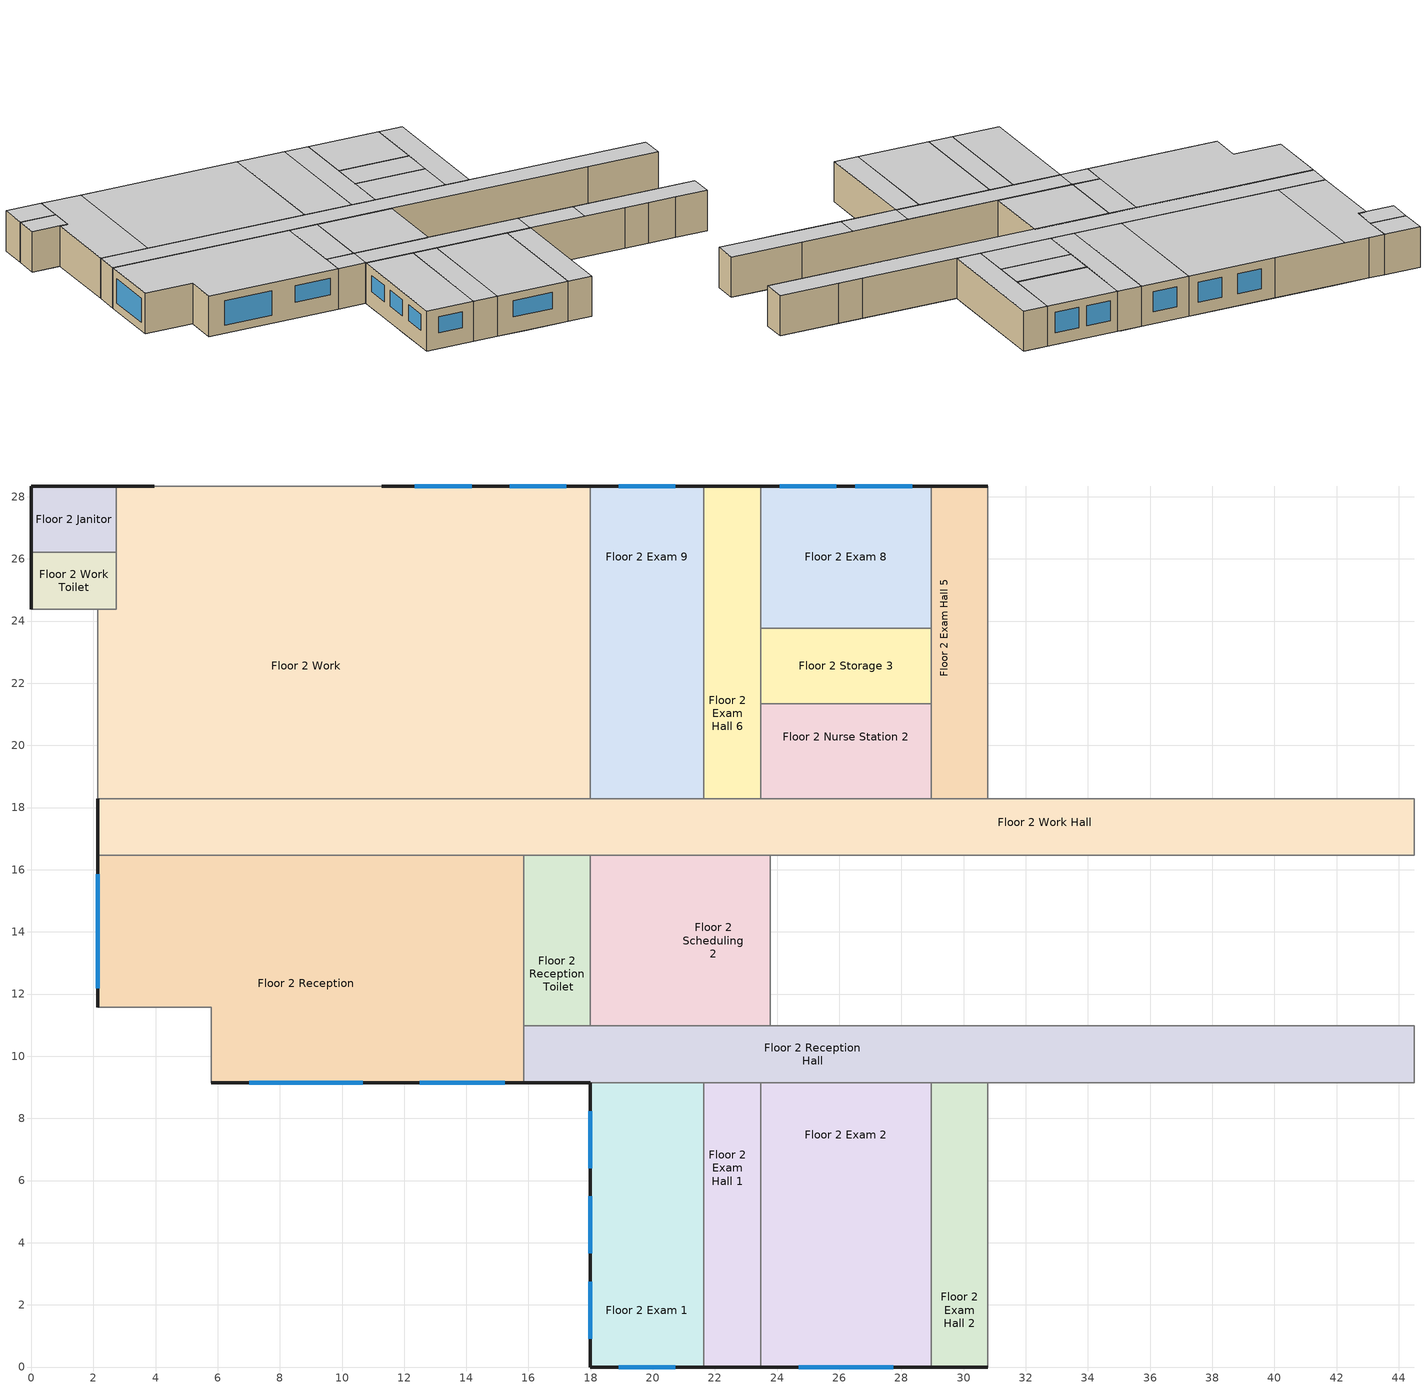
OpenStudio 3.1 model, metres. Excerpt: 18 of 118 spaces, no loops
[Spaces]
Floor 2 Exam Hall 5
 floor to Floor 1 Locker Room: 29.87,28.35 29.87,19.2 28.96,19.2 28.96,28.35 z3.05
 floor to Floor 1 Locker Room Hall: 30.78,19.2 30.78,18.29 28.96,18.29 28.96,19.2 z3.05
 floor to Floor 1 Lounge: 30.78,28.35 30.78,19.2 29.87,19.2 29.87,28.35 z3.05
 wall outside: 30.78,28.35 28.96,28.35 z3.05:6.1
 wall to Floor 2 Work Hall: 28.96,18.29 30.78,18.29 z3.05:6.1
 wall to Floor 2 Storage 3: 28.96,23.77 28.96,21.34 z3.05:6.1
 wall to Floor 2 Exam 7: 30.78,18.29 30.78,28.35 z3.05:6.1
 wall to Floor 2 Exam 8: 28.96,28.35 28.96,23.77 z3.05:6.1
 wall to Floor 2 Nurse Station 2: 28.96,21.34 28.96,18.29 z3.05:6.1
 ceiling to Floor 3 Office: 30.78,18.29 30.78,28.35 28.96,28.35 28.96,18.29 z6.1
Floor 2 Janitor
 floor to Floor 1 Elevator Pump Room: 2.74,28.35 2.74,26.21 0,26.21 0,28.35 z3.05
 wall outside: 2.74,28.35 0,28.35 0,26.21 z3.05:6.1
 wall to Floor 2 Work: 2.74,26.21 2.74,28.35 z3.05:6.1
 wall to Floor 2 Work Toilet: 0,26.21 2.74,26.21 z3.05:6.1
 ceiling to Floor 3 Janitor: 2.74,26.21 2.74,28.35 0,28.35 0,26.21 z6.1
Floor 2 Work Hall
 floor to Floor 1 Nourishment: 29.26,16.76 29.26,16.46 27.13,16.46 27.13,16.76 z3.05
 floor to Floor 1 Sterile Hall: 44.5,18.29 44.5,16.46 42.06,16.46 42.06,18.29 z3.05
 floor to Floor 1 Locker Room Hall: 42.06,18.29 42.06,16.76 23.16,16.76 23.16,18.29 z3.05
 floor to Floor 1 Lobby Hall: 11.89,18.29 11.89,16.46 5.79,16.46 5.79,18.29 z3.05
 floor to Floor 1 Pre-Op Hall: 23.16,18.29 23.16,16.46 20.73,16.46 20.73,18.29 z3.05
 floor to Floor 1 Nurse Janitor: 32,16.76 32,16.46 29.26,16.46 29.26,16.76 z3.05
 floor to Floor 1 Lobby: 5.79,18.29 5.79,16.46 2.13,16.46 2.13,18.29 z3.05
 floor to Floor 1 Pre-Op Room 2: 27.13,16.76 27.13,16.46 23.16,16.46 23.16,16.76 z3.05
 floor to Floor 1 Office: 20.73,18.29 20.73,16.76 14.33,16.76 14.33,18.29 z3.05
 floor to Floor 1 Sterile Storage: 42.06,16.76 42.06,16.46 32,16.46 32,16.76 z3.05
 floor to Floor 1 Reception: 14.33,18.29 14.33,16.76 15.85,16.76 15.85,16.46 11.89,16.46 11.89,18.29 z3.05
 floor to Floor 1 Reception Hall: 20.73,16.76 20.73,16.46 15.85,16.46 15.85,16.76 z3.05
 wall outside: 2.13,18.29 2.13,16.46 z3.05:6.1
 wall to Floor 2 Work: 17.98,18.29 2.13,18.29 z3.05:6.1
 wall to Floor 2 X-Ray: 23.77,16.46 39.01,16.46 z3.05:6.1
 wall to Floor 2 Exam Hall 4: 39.93,18.29 38.1,18.29 z3.05:6.1
 wall to Floor 2 Nurse Station 1: 44.5,18.29 39.93,18.29 z3.05:6.1
 wall to Floor 2 Exam 7: 38.1,18.29 30.78,18.29 z3.05:6.1
 wall to Floor 2 Reception Toilet: 15.85,16.46 17.98,16.46 z3.05:6.1
 wall to Floor 2 Exam Hall 6: 23.47,18.29 21.64,18.29 z3.05:6.1
 wall to Floor 2 Scheduling 1: 39.01,16.46 44.5,16.46 z3.05:6.1
 wall to Floor 2 Reception: 2.13,16.46 15.85,16.46 z3.05:6.1
 wall to Floor 2 Exam 9: 21.64,18.29 17.98,18.29 z3.05:6.1
 wall to Floor 2 Office Hall: 44.5,16.46 44.5,18.29 z3.05:6.1
 wall to Floor 2 Nurse Station 2: 28.96,18.29 23.47,18.29 z3.05:6.1
 wall to Floor 2 Scheduling 2: 17.98,16.46 23.77,16.46 z3.05:6.1
 ceiling to Floor 3 Office Hall: 44.5,16.46 44.5,18.29 2.13,18.29 2.13,16.46 z6.1
Floor 2 Reception Toilet
 floor to Floor 1 Scheduling: 17.98,14.33 17.98,10.97 15.85,10.97 15.85,14.33 z3.05
 floor to Floor 1 Reception Hall: 17.98,16.46 17.98,14.33 15.85,14.33 15.85,16.46 z3.05
 wall to Floor 2 Reception: 15.85,16.46 15.85,10.97 z3.05:6.1
 wall to Floor 2 Reception Hall: 15.85,10.97 17.98,10.97 z3.05:6.1
 wall to Floor 2 Scheduling 2: 17.98,10.97 17.98,16.46 z3.05:6.1
 ceiling to Floor 3 Undeveloped 2: 17.98,10.97 17.98,16.46 15.85,16.46 15.85,10.97 z6.1
Floor 2 Exam 9
 floor to Floor 1 Office: 20.73,23.77 20.73,18.29 17.98,18.29 17.98,23.77 z3.05
 floor to Floor 1 Pre-Op Hall: 21.64,23.77 21.64,18.29 20.73,18.29 20.73,23.77 z3.05
 floor to Floor 1 Procedure Room: 21.64,28.35 21.64,23.77 17.98,23.77 17.98,28.35 z3.05
 wall outside: 21.64,28.35 17.98,28.35 z3.05:6.1
 wall to Floor 2 Exam Hall 6: 21.64,18.29 21.64,28.35 z3.05:6.1
 wall to Floor 2 Work: 17.98,28.35 17.98,18.29 z3.05:6.1
 window: 20.73,28.35 18.9,28.35 z3.96:5.49
 ceiling to Floor 3 Office: 21.64,18.29 21.64,28.35 17.98,28.35 17.98,18.29 z6.1
Floor 2 Scheduling 2
 floor to Floor 1 Pre-Op Room 1: 20.73,14.33 20.73,10.97 17.98,10.97 17.98,14.33 z3.05
 floor to Floor 1 Reception Hall: 20.73,16.46 20.73,14.33 17.98,14.33 17.98,16.46 z3.05
 floor to Floor 1 Pre-Op Hall: 23.16,16.46 23.16,10.97 20.73,10.97 20.73,16.46 z3.05
 floor to Floor 1 Pre-Op Room 2: 23.77,16.46 23.77,10.97 23.16,10.97 23.16,16.46 z3.05
 wall to Floor 2 Reception Hall: 17.98,10.97 23.77,10.97 z3.05:6.1
 wall to Floor 2 X-Ray: 23.77,10.97 23.77,16.46 z3.05:6.1
 ceiling to Floor 3 Undeveloped 1: 23.77,10.97 23.77,16.46 17.98,16.46 17.98,10.97 z6.1
Floor 2 Exam Hall 1
 floor to Floor 1 Nurse Station: 23.47,8.84 23.47,6.1 23.16,6.1 23.16,8.84 z3.05
 floor to Floor 1 Nurse Hall: 23.47,6.1 23.47,3.66 23.16,3.66 23.16,6.1 z3.05
 floor to Floor 1 Pre-Op Hall: 23.16,9.14 23.16,3.66 21.64,3.66 21.64,9.14 z3.05
 floor to Floor 1 Pre-Op Room 2: 23.47,9.14 23.47,8.84 23.16,8.84 23.16,9.14 z3.05
 floor to Floor 1 Step Down: 23.47,3.66 23.47,0 21.64,0 21.64,3.66 z3.05
 wall outside: 21.64,0 23.47,0 z3.05:6.1
 wall to Floor 2 Exam 1: 21.64,9.14 21.64,0 z3.05:6.1
 wall to Floor 2 Reception Hall: 23.47,9.14 21.64,9.14 z3.05:6.1
 wall to Floor 2 Exam 2: 23.47,0 23.47,9.14 z3.05:6.1
 ceiling to Floor 3 Undeveloped 1: 23.47,0 23.47,9.14 21.64,9.14 21.64,0 z6.1
Floor 2 Exam Hall 6
 floor to Floor 1 Procedure Room: 23.16,28.35 23.16,23.77 21.64,23.77 21.64,28.35 z3.05
 floor to Floor 1 Locker Room Hall: 23.47,19.2 23.47,18.29 23.16,18.29 23.16,19.2 z3.05
 floor to Floor 1 Locker Room: 23.47,28.35 23.47,19.2 23.16,19.2 23.16,28.35 z3.05
 floor to Floor 1 Pre-Op Hall: 23.16,23.77 23.16,18.29 21.64,18.29 21.64,23.77 z3.05
 wall outside: 23.47,28.35 21.64,28.35 z3.05:6.1
 wall to Floor 2 Exam 8: 23.47,23.77 23.47,28.35 z3.05:6.1
 wall to Floor 2 Storage 3: 23.47,21.34 23.47,23.77 z3.05:6.1
 wall to Floor 2 Nurse Station 2: 23.47,18.29 23.47,21.34 z3.05:6.1
 ceiling to Floor 3 Office: 23.47,18.29 23.47,28.35 21.64,28.35 21.64,18.29 z6.1
Floor 2 Exam 1
 floor to Floor 1 Pre-Op Room 1: 20.73,9.14 20.73,7.92 17.98,7.92 17.98,9.14 z3.05
 floor to Floor 1 Vestibule: 20.73,7.92 20.73,5.49 17.98,5.49 17.98,7.92 z3.05
 floor to Floor 1 Pre-Op Hall: 21.64,9.14 21.64,3.66 20.73,3.66 20.73,9.14 z3.05
 floor to Floor 1 Step Down: 21.64,3.66 21.64,0 17.98,0 17.98,3.66 z3.05
 floor to Floor 1 Pre-Op Toilet: 20.73,5.49 20.73,3.66 17.98,3.66 17.98,5.49 z3.05
 wall outside: 17.98,9.14 17.98,0 21.64,0 z3.05:6.1
 wall to Floor 2 Reception Hall: 21.64,9.14 17.98,9.14 z3.05:6.1
 window: 18.9,0 20.73,0 / 17.98,5.49 17.98,3.66 / 17.98,2.74 17.98,0.91 / 17.98,8.23 17.98,6.4 z4.27:5.49
 ceiling to Floor 3 Undeveloped 1: 21.64,0 21.64,9.14 17.98,9.14 17.98,0 z6.1
Floor 2 Work Toilet
 floor to Floor 1 Lobby Toilet: 2.74,26.21 2.74,24.38 0,24.38 0,26.21 z3.05
 wall outside: 0,26.21 0,24.38 z3.05:6.1
 wall to NW Elevator: 0,24.38 2.13,24.38 z3.05:6.1
 wall to Floor 2 Work: 2.13,24.38 2.74,24.38 2.74,26.21 z3.05:6.1
 ceiling to Floor 3 Office Toilet: 2.74,24.38 2.74,26.21 0,26.21 0,24.38 z6.1
Floor 2 Reception
 floor to Floor 1 Reception: 15.85,16.46 15.85,9.14 11.89,9.14 11.89,16.46 z3.05
 floor to Floor 1 Lobby Hall: 11.89,16.46 11.89,15.54 5.79,15.54 5.79,16.46 z3.05
 floor to Floor 1 Lobby: 5.79,16.46 5.79,11.58 2.13,11.58 2.13,16.46 z3.05
 floor to Floor 1 Cafe: 11.89,15.54 11.89,9.14 5.79,9.14 5.79,15.54 z3.05
 wall outside: 5.79,9.14 15.85,9.14 / 2.13,16.46 2.13,11.58 z3.05:6.1
 wall to Floor 2 Reception Hall: 15.85,9.14 15.85,10.97 z3.05:6.1
 wall to SW Stair: 2.13,11.58 5.79,11.58 5.79,9.14 z3.05:6.1
 window: 7.01,9.14 10.67,9.14 / 2.13,15.85 2.13,12.19 z3.66:5.49; 12.5,9.14 15.24,9.14 z4.27:5.49
 ceiling to Floor 3 Undeveloped 2: 15.85,9.14 15.85,16.46 2.13,16.46 2.13,11.58 5.79,11.58 5.79,9.14 z6.1
Floor 2 Reception Hall
 floor to Floor 1 Soil: 37.49,10.97 37.49,9.14 34.75,9.14 34.75,10.97 z3.05
 floor to Floor 1 Pre-Op Room 1: 20.73,10.97 20.73,9.14 17.98,9.14 17.98,10.97 z3.05
 floor to Floor 1 Dictation: 34.75,10.97 34.75,9.14 32,9.14 32,10.97 z3.05
 floor to Floor 1 Soil Work: 42.06,9.75 42.06,9.14 37.49,9.14 37.49,9.75 z3.05
 floor to Floor 1 Pre-Op Hall: 23.16,10.97 23.16,9.14 20.73,9.14 20.73,10.97 z3.05
 floor to Floor 1 Nourishment: 29.26,10.97 29.26,9.14 27.13,9.14 27.13,10.97 z3.05
 floor to Floor 1 Sterile Hall: 44.5,10.97 44.5,9.14 42.06,9.14 42.06,10.97 z3.05
 floor to Floor 1 Pre-Op Room 2: 27.13,10.97 27.13,9.14 23.16,9.14 23.16,10.97 z3.05
 floor to Floor 1 Clean: 32,10.97 32,9.14 29.26,9.14 29.26,10.97 z3.05
 floor to Floor 1 Scheduling: 17.98,10.97 17.98,9.14 15.85,9.14 15.85,10.97 z3.05
 floor to Floor 1 Clean Work: 42.06,10.97 42.06,9.75 37.49,9.75 37.49,10.97 z3.05
 wall outside: 15.85,9.14 17.98,9.14 z3.05:6.1
 wall to Floor 2 Exam 3: 30.78,9.14 38.1,9.14 z3.05:6.1
 wall to Floor 2 Exam Hall 3: 38.1,9.14 39.93,9.14 z3.05:6.1
 wall to Floor 2 Lounge: 42.06,9.14 44.5,9.14 z3.05:6.1
 wall to Floor 2 Scheduling 1: 44.5,10.97 39.01,10.97 z3.05:6.1
 wall to Floor 2 Exam Hall 2: 28.96,9.14 30.78,9.14 z3.05:6.1
 wall to Floor 2 Dictation: 39.93,9.14 42.06,9.14 z3.05:6.1
 wall to Floor 2 Office Hall: 44.5,9.14 44.5,10.97 z3.05:6.1
 wall to Floor 2 Exam 2: 23.47,9.14 28.96,9.14 z3.05:6.1
 wall to Floor 2 X-Ray: 39.01,10.97 23.77,10.97 z3.05:6.1
 ceiling to Floor 3 Physical Therapy 2: 44.5,9.14 44.5,10.97 35.05,10.97 35.05,9.14 z6.1
 ceiling to Floor 3 Treatment: 35.05,9.14 35.05,10.97 30.78,10.97 30.78,9.14 z6.1
 ceiling to Floor 3 Undeveloped 2: 17.98,9.14 17.98,10.97 15.85,10.97 15.85,9.14 z6.1
 ceiling to Floor 3 Undeveloped 1: 30.78,9.14 30.78,10.97 17.98,10.97 17.98,9.14 z6.1
Floor 2 Work
 floor to Floor 1 MRI Toilet: 17.37,28.35 17.37,25.6 15.54,25.6 15.54,28.35 z3.05
 floor to Floor 1 Office: 17.98,23.77 17.98,18.29 14.33,18.29 14.33,23.77 z3.05
 floor to Floor 1 Procedure Room: 17.98,28.35 17.98,23.77 17.37,23.77 17.37,28.35 z3.05
 floor to Floor 1 Lobby Hall: 11.89,19.2 11.89,18.29 5.79,18.29 5.79,19.2 z3.05
 floor to Floor 1 Dressing Room: 15.54,28.35 15.54,26.82 12.8,26.82 12.8,28.35 z3.05
 floor to Floor 1 Elevator Pump Room: 3.96,28.35 3.96,26.21 2.74,26.21 2.74,28.35 z3.05
 floor to Floor 1 Lobby: 6.4,28.35 6.4,25.91 5.79,25.91 5.79,18.29 2.13,18.29 2.13,24.38 2.74,24.38 2.74,26.21 3.96,26.21 3.96,28.35 z3.05
 floor to Floor 1 MRI Room: 11.89,25.91 11.89,19.2 5.79,19.2 5.79,25.91 z3.05
 floor to Floor 1 MRI Control Room: 12.8,28.35 12.8,25.91 6.4,25.91 6.4,28.35 z3.05
 floor to Floor 1 Reception: 14.33,23.77 14.33,18.29 11.89,18.29 11.89,23.77 z3.05
 floor to Floor 1 MRI Hall: 15.54,26.82 15.54,25.6 17.37,25.6 17.37,23.77 11.89,23.77 11.89,25.91 12.8,25.91 12.8,26.82 z3.05
 wall outside: 3.96,28.35 2.74,28.35 / 17.98,28.35 11.28,28.35 z3.05:6.1
 wall to NW Elevator: 2.13,24.38 2.13,18.29 z3.05:6.1
 wall to NW Stair: 11.28,28.35 3.96,28.35 z3.05:6.1
 window: 17.22,28.35 15.39,28.35 / 14.17,28.35 12.34,28.35 z3.96:5.49
 ceiling to Floor 3 Elevator Hall: 5.79,18.29 5.79,28.35 2.74,28.35 2.74,24.38 2.13,24.38 2.13,18.29 z6.1
 ceiling to Floor 3 Office: 17.98,18.29 17.98,28.35 5.79,28.35 5.79,18.29 z6.1
Floor 2 Exam Hall 2
 floor to Floor 1 Nurse Hall: 30.78,6.1 30.78,3.66 28.96,3.66 28.96,6.1 z3.05
 floor to Floor 1 Nourishment: 29.26,9.14 29.26,8.84 28.96,8.84 28.96,9.14 z3.05
 floor to Floor 1 Nurse Station: 30.78,8.84 30.78,6.1 28.96,6.1 28.96,8.84 z3.05
 floor to Floor 1 Clean: 30.78,9.14 30.78,8.84 29.26,8.84 29.26,9.14 z3.05
 floor to Floor 1 Recovery Room: 30.78,3.66 30.78,0 28.96,0 28.96,3.66 z3.05
 wall outside: 28.96,0 30.78,0 z3.05:6.1
 wall to Floor 2 Exam 2: 28.96,9.14 28.96,0 z3.05:6.1
 wall to Floor 2 Exam 3: 30.78,0 30.78,9.14 z3.05:6.1
 ceiling to Floor 3 Undeveloped 1: 30.78,0 30.78,9.14 28.96,9.14 28.96,0 z6.1
Floor 2 Exam 8
 floor to Floor 1 Locker Room: 28.96,28.35 28.96,23.77 23.47,23.77 23.47,28.35 z3.05
 wall outside: 28.96,28.35 23.47,28.35 z3.05:6.1
 wall to Floor 2 Storage 3: 23.47,23.77 28.96,23.77 z3.05:6.1
 window: 25.91,28.35 24.08,28.35 / 28.35,28.35 26.52,28.35 z3.96:5.49
 ceiling to Floor 3 Office: 28.96,23.77 28.96,28.35 23.47,28.35 23.47,23.77 z6.1
Floor 2 Nurse Station 2
 floor to Floor 1 Locker Room: 28.96,21.34 28.96,19.2 23.47,19.2 23.47,21.34 z3.05
 floor to Floor 1 Locker Room Hall: 28.96,19.2 28.96,18.29 23.47,18.29 23.47,19.2 z3.05
 wall to Floor 2 Storage 3: 28.96,21.34 23.47,21.34 z3.05:6.1
 ceiling to Floor 3 Office: 28.96,18.29 28.96,21.34 23.47,21.34 23.47,18.29 z6.1
Floor 2 Exam 2
 floor to Floor 1 Nourishment: 28.96,9.14 28.96,8.84 27.13,8.84 27.13,9.14 z3.05
 floor to Floor 1 Nurse Station: 28.96,8.84 28.96,6.1 23.47,6.1 23.47,8.84 z3.05
 floor to Floor 1 Step Down: 25.6,3.66 25.6,0 23.47,0 23.47,3.66 z3.05
 floor to Floor 1 Pre-Op Room 2: 27.13,9.14 27.13,8.84 23.47,8.84 23.47,9.14 z3.05
 floor to Floor 1 Recovery Room: 28.96,3.66 28.96,0 25.6,0 25.6,3.66 z3.05
 floor to Floor 1 Nurse Hall: 28.96,6.1 28.96,3.66 23.47,3.66 23.47,6.1 z3.05
 wall outside: 23.47,0 28.96,0 z3.05:6.1
 window: 24.69,0 27.74,0 z4.27:5.49
 ceiling to Floor 3 Undeveloped 1: 28.96,0 28.96,9.14 23.47,9.14 23.47,0 z6.1
Floor 2 Storage 3
 floor to Floor 1 Locker Room: 28.96,23.77 28.96,21.34 23.47,21.34 23.47,23.77 z3.05
 ceiling to Floor 3 Office: 28.96,21.34 28.96,23.77 23.47,23.77 23.47,21.34 z6.1
[Site]
Tampa-MacDill AFB_FL_USA: Latitude {deg}=27.85; Longitude {deg}=-82.52; Time Zone {hr}=-5; Elevation {m}=8; Terrain=City
[Building]
-Outpatient-ASHRAE 169-2013-2A created: 2021-08-23 21:15:44 +0000: North Axis {deg}=0; Default Construction Set=90.1-2010 - Outpatient - ASHRAE 169-2013-2A; Standards Number of Stories=3; Standards Number of Above Ground Stories=3; Standards Building Type=Outpatient
[ClimateZones]
Climate Zone Institution Name 1=ASHRAE; Climate Zone Document Name 1=ANSI/ASHRAE Standard 169; Climate Zone Document Year 1=2006; Climate Zone Value 1=2A
[Site:WaterMainsTemperature]
Calculation Method=Correlation; Annual Average Outdoor Air Temperature {C}=21.85; Maximum Difference In Monthly Average Outdoor Air Temperatures {deltaC}=14.3
[SizingPeriod:DesignDay] Barometric Pressure {Pa}=101229; Sky Clearness=0; Rain Indicator=0; Snow Indicator=0; Day of Month=21; Daylight Saving Time Indicator=0; Humidity Indicating Type=Wetbulb; Dry-Bulb Temperature Range Modifier Type=DefaultMultipliers
Name | Maximum Dry-Bulb Temperature {C} | Daily Dry-Bulb Temperature Range {deltaC} | Humidity Indicating Conditions at Maximum Dry-Bulb | Wind Speed {m/s} | Wind Direction {deg} | Month | Day Type | Solar Model Indicator | ASHRAE Taub | ASHRAE Taud
Tampa-MacDill.AFB_FL_USA Ann Clg .4% Condns DB=>MWB | 33.9 | 7.9 | 25.1 | 3.1 | 270 | 8 | SummerDesignDay | ASHRAETau | 0.491 | 2.016
Tampa-MacDill.AFB_FL_USA Ann Htg 99.6% Condns DB | 4.6 | 0 | 4.6 | 2.5 | 10 | 1 | WinterDesignDay | ASHRAEClearSky
[Site:GroundTemperature:FCfactorMethod]
January Ground Temperature {C}=24.2; February Ground Temperature {C}=18.9; March Ground Temperature {C}=15.7; April Ground Temperature {C}=13.6; May Ground Temperature {C}=15.5; June Ground Temperature {C}=17.1; July Ground Temperature {C}=21.2; August Ground Temperature {C}=26.9; September Ground Temperature {C}=27.6; October Ground Temperature {C}=27.9; November Ground Temperature {C}=27.4; December Ground Temperature {C}=26.2
[Material:NoMass] Thermal Absorptance=0.9; Solar Absorptance=0.7
Name | Roughness | Thermal Resistance {m2-K/W} | Visible Absorptance
CP02 CARPET PAD | VeryRough | 0.21648 | 0.8
Typical Insulation R-6.78 | Smooth | 1.19347 | 0.7
Typical Carpet Pad | Smooth | 0.21648 | 0.8
Typical Insulation R-5.89 | Smooth | 1.03652 | 0.7
Typical Insulation R-19.72 | Smooth | 3.4722 | 0.7
Typical Insulation R-0.58 | Smooth | 0.101875 | 0.7
Typical Insulation R-0.01 | Smooth | 0.001 | 0.7
[Material]
Name | Roughness | Thickness {m} | Conductivity {W/m-K} | Density {kg/m3} | Specific Heat {J/kg-K} | Thermal Absorptance | Solar Absorptance | Visible Absorptance
100mm Normalweight concrete floor | MediumSmooth | 0.1016 | 2.31 | 2322 | 832
G01 13mm gypsum board | Smooth | 0.0127 | 0.16 | 800 | 1090 | 0.9 | 0.7 | 0.5
4 in. Normalweight Concrete Floor | MediumRough | 0.1016 | 2.31 | 2322 | 832 | 0.9 | 0.7 | 0.7
25mm Stucco | Smooth | 0.0254 | 0.72 | 1856 | 840 | 0.9 | 0.7 | 0.7
5/8 in. Gypsum Board | MediumSmooth | 0.0159 | 0.16 | 800 | 1090 | 0.9 | 0.7 | 0.7
Roof Membrane - Highly Reflective | VeryRough | 0.0095 | 0.16 | 1121.29 | 1460 | 0.75 | 0.45 | 0.7
Metal Roof Surface; F08 Metal surface | Smooth | 0.0008 | 45.28 | 7824 | 500 | 0.9 | 0.7 | 0.7
6 in. Normalweight Concrete Floor | MediumRough | 0.1524 | 2.31 | 2322 | 832 | 0.9 | 0.7 | 0.7
8 in. Concrete Block Basement Wall | MediumRough | 0.2032 | 1.326 | 1842 | 912 | 0.9 | 0.7 | 0.7
G05 25mm wood | MediumSmooth | 0.0254 | 0.15 | 608 | 1630 | 0.9 | 0.5 | 0.5
Std Wood 6inch | MediumSmooth | 0.15 | 0.12 | 540 | 1210 | 0.9 | 0.7 | 0.7
[DefaultConstructionSet]
90.1-2010 - Outpatient - ASHRAE 169-2013-2A: Default Exterior Surface Constructions=Default Surface Constructions 1; Default Interior Surface Constructions=Default Surface Constructions 2; Default Ground Contact Surface Constructions=Default Surface Constructions 3; Default Exterior SubSurface Constructions=Default Sub Surface Constructions 1; Default Interior SubSurface Constructions=Default Sub Surface Constructions 2; Interior Partition Construction=Typical Interior Partition
[DefaultSurfaceConstructions]
Name | Floor Construction | Wall Construction | Roof Ceiling Construction
Default Surface Constructions 1 | Typical Insulated Exterior Mass Floor R-9.35 | Typical Insulated Steel Framed Exterior Wall R-8.06 | Typical IEAD Roof - Highly Reflective R-20.83
Default Surface Constructions 2 | Typical Interior Floor | Typical Interior Wall | Typical Interior Ceiling
Default Surface Constructions 3 | Typical Insulated Carpeted 6in Slab Floor | Typical Insulated Basement Mass Wall
[Construction]
Typical Insulated Exterior Mass Floor R-9.35: Typical Insulation R-6.78, 4 in. Normalweight Concrete Floor, Typical Carpet Pad
Typical Insulated Steel Framed Exterior Wall R-8.06: 25mm Stucco, 5/8 in. Gypsum Board, Typical Insulation R-5.89, 5/8 in. Gypsum Board
Typical IEAD Roof - Highly Reflective R-20.83: Roof Membrane - Highly Reflective, Typical Insulation R-19.72, Metal Roof Surface
Typical Interior Floor: 100mm Normalweight concrete floor, CP02 CARPET PAD
Typical Interior Wall: G01 13mm gypsum board, G01 13mm gypsum board
Typical Interior Ceiling: CP02 CARPET PAD, 100mm Normalweight concrete floor
Typical Insulated Carpeted 6in Slab Floor: 6 in. Normalweight Concrete Floor, Typical Carpet Pad
Typical Insulated Basement Mass Wall: 8 in. Concrete Block Basement Wall
U 0.72 SHGC 0.25 Sgl Ref-B-M Tint 6mm: REF B TINT MID 6MM
Typical Insulated Metal Door R-1.43: F08 Metal surface, Typical Insulation R-0.58
U 0.88 SHGC 0.16 Sgl Ref-A-L Clr 6mm: REF A CLEAR LO 6MM
Typical Overhead Door R-0.86: Typical Insulation R-0.01
U 1.98 SHGC 0.36 Sgl Ref-B-H Clr 6mm: REF B CLEAR HI 6MM
Typical Interior Window: Clear 3mm
Typical Interior Door; Typical Interior Partition: G05 25mm wood
InteriorFurnishings: Std Wood 6inch
[DefaultSubSurfaceConstructions]
Name | Fixed Window Construction | Operable Window Construction | Door Construction | Glass Door Construction | Overhead Door Construction | Skylight Construction | Tubular Daylight Dome Construction | Tubular Daylight Diffuser Construction
Default Sub Surface Constructions 1 | U 0.72 SHGC 0.25 Sgl Ref-B-M Tint 6mm | U 0.72 SHGC 0.25 Sgl Ref-B-M Tint 6mm | Typical Insulated Metal Door R-1.43 | U 0.88 SHGC 0.16 Sgl Ref-A-L Clr 6mm | Typical Overhead Door R-0.86 | U 1.98 SHGC 0.36 Sgl Ref-B-H Clr 6mm | Typical Interior Window | Typical Interior Window
Default Sub Surface Constructions 2 | Typical Interior Window | Typical Interior Window | Typical Interior Door
[WindowMaterial:Glazing] Optical Data Type=SpectralAverage; Infrared Transmittance at Normal Incidence=0; Front Side Infrared Hemispherical Emissivity=0.84; Conductivity {W/m-K}=0.9; Dirt Correction Factor for Solar and Visible Transmittance=1; Solar Diffusing=No
Name | Thickness {m} | Solar Transmittance at Normal Incidence | Front Side Solar Reflectance at Normal Incidence | Back Side Solar Reflectance at Normal Incidence | Visible Transmittance at Normal Incidence | Front Side Visible Reflectance at Normal Incidence | Back Side Visible Reflectance at Normal Incidence | Back Side Infrared Hemispherical Emissivity
REF B TINT MID 6MM | 0.006 | 0.1 | 0.11 | 0.41 | 0.13 | 0.1 | 0.32 | 0.45
REF A CLEAR LO 6MM | 0.006 | 0.066 | 0.341 | 0.493 | 0.08 | 0.41 | 0.37 | 0.4
REF B CLEAR HI 6MM | 0.006 | 0.24 | 0.16 | 0.32 | 0.3 | 0.16 | 0.29 | 0.6
Clear 3mm | 0.003 | 0.837 | 0.075 | 0.075 | 0.898 | 0.081 | 0.081 | 0.84
[Space] Building Story=Building Story 2; Part of Total Floor Area=Yes
Name | Space Type | Thermal Zone
Floor 2 Reception | Outpatient Reception | Floor 2 Reception ZN
Floor 2 Exam Hall 5 | Outpatient Hall | Floor 2 Exam Hall 5 ZN
Floor 2 Reception Toilet | Outpatient Toilet | Floor 2 Reception Toilet ZN
Floor 2 Nurse Station 2 | Outpatient NurseStation | Floor 2 Nurse Station 2 ZN
Floor 2 Janitor | Outpatient Janitor | Floor 2 Janitor ZN
Floor 2 Work Hall | Outpatient Hall | Floor 2 Work Hall ZN
Floor 2 Exam Hall 2 | Outpatient Hall | Floor 2 Exam Hall 2 ZN
Floor 2 Exam 8 | Outpatient Exam | Floor 2 Exam 8 ZN
Floor 2 Exam 9 | Outpatient Exam | Floor 2 Exam 9 ZN
Floor 2 Scheduling 2 | Outpatient Office | Floor 2 Scheduling 2 ZN
Floor 2 Exam Hall 1 | Outpatient Hall | Floor 2 Exam Hall 1 ZN
Floor 2 Exam Hall 6 | Outpatient Hall | Floor 2 Exam Hall 6 ZN
Floor 2 Exam 1 | Outpatient Exam | Floor 2 Exam 1 ZN
Floor 2 Work Toilet | Outpatient Toilet | Floor 2 Work Toilet ZN
Floor 2 Storage 3 | Outpatient Janitor | Floor 2 Storage 3 ZN
Floor 2 Reception Hall | Outpatient Hall | Floor 2 Reception Hall ZN
Floor 2 Work | Outpatient Office | Floor 2 Work ZN
Floor 2 Exam 2 | Outpatient Exam | Floor 2 Exam 2 ZN
[BuildingStory]
Building Story 2: Nominal Z Coordinate {m}=3.048
[SpaceType] Standards Building Type=Outpatient
Name | Default Schedule Set | Design Specification Outdoor Air Object | Standards Space Type
Outpatient Exam | Outpatient Exam Schedule Set | Outpatient Exam Ventilation | Exam
Outpatient Hall | Outpatient Hall Schedule Set | Outpatient Hall Ventilation | Hall
Outpatient Janitor | Outpatient Janitor Schedule Set | Outpatient Janitor Ventilation | Janitor
Outpatient NurseStation | Outpatient NurseStation Schedule Set | Outpatient NurseStation Ventilation | NurseStation
Outpatient Office | Outpatient Office Schedule Set | Outpatient Office Ventilation | Office
Outpatient Toilet | Outpatient Toilet Schedule Set | Outpatient Toilet Ventilation | Toilet
Outpatient Reception | Outpatient Reception Schedule Set | Outpatient Reception Ventilation | Reception
[People:Definition] Number of People Calculation Method=People/Area; Fraction Radiant=0.3
Name | People per Space Floor Area {person/m2}
Outpatient Exam People Definition; Outpatient NurseStation People Definition | 0.215493
Outpatient Office People Definition | 0.0538196
Outpatient Reception People Definition | 0.322594
[People] Work Efficiency Schedule=Work Efficiency Schedule; Clothing Insulation Schedule=Clothing Schedule; Air Velocity Schedule=Air Velocity Schedule; Multiplier=1
Name | People Definition | Space or SpaceType
Outpatient Exam People | Outpatient Exam People Definition | Outpatient Exam
Outpatient NurseStation People | Outpatient NurseStation People Definition | Outpatient NurseStation
Outpatient Office People | Outpatient Office People Definition | Outpatient Office
Outpatient Reception People | Outpatient Reception People Definition | Outpatient Reception
[Lights:Definition] Design Level Calculation Method=Watts/Area; Fraction Radiant=0.7; Fraction Visible=0.2; Return Air Fraction=0
Name | Watts per Space Floor Area {W/m2}
Outpatient Exam Lights Definition | 17.8681
Outpatient Hall Lights Definition | 8.52502
Outpatient Janitor Lights Definition | 6.78126
Outpatient NurseStation Lights Definition | 9.3646
Outpatient Office Lights Definition | 11.9479
Outpatient Reception Lights Definition | 9.68752
Outpatient Toilet Lights Definition | 10.5486
[Lights] Fraction Replaceable=1
Name | Lights Definition | Space or SpaceType
Outpatient Exam Lights | Outpatient Exam Lights Definition | Outpatient Exam
Outpatient Hall Lights | Outpatient Hall Lights Definition | Outpatient Hall
Outpatient Janitor Lights | Outpatient Janitor Lights Definition | Outpatient Janitor
Outpatient NurseStation Lights | Outpatient NurseStation Lights Definition | Outpatient NurseStation
Outpatient Office Lights | Outpatient Office Lights Definition | Outpatient Office
Outpatient Reception Lights | Outpatient Reception Lights Definition | Outpatient Reception
Outpatient Toilet Lights | Outpatient Toilet Lights Definition | Outpatient Toilet
[ElectricEquipment:Definition] Design Level Calculation Method=Watts/Area; Fraction Latent=0
Name | Watts per Space Floor Area {W/m2} | Fraction Radiant | Fraction Lost
Outpatient Exam Elec Equip Definition; Outpatient Office Elec Equip Definition; Outpatient Reception Elec Equip Definition | 11.8403 | 0.5 | 0
Outpatient Hall Elec Equip Definition | 4.30556 | 0.5 | 0
Outpatient Janitor Elec Equip Definition | 1.07639 | 0.3 | 0.7
Outpatient NurseStation Elec Equip Definition | 21.5278 | 0.5 | 0
Outpatient Toilet Elec Equip Definition | 4.30556 | 0.3 | 0.7
[ElectricEquipment]
Name | Electric Equipment Definition | Space or SpaceType
Outpatient Exam Elec Equip | Outpatient Exam Elec Equip Definition | Outpatient Exam
Outpatient Hall Elec Equip | Outpatient Hall Elec Equip Definition | Outpatient Hall
Outpatient Janitor Elec Equip | Outpatient Janitor Elec Equip Definition | Outpatient Janitor
Outpatient NurseStation Elec Equip | Outpatient NurseStation Elec Equip Definition | Outpatient NurseStation
Outpatient Office Elec Equip | Outpatient Office Elec Equip Definition | Outpatient Office
Outpatient Reception Elec Equip | Outpatient Reception Elec Equip Definition | Outpatient Reception
Outpatient Toilet Elec Equip | Outpatient Toilet Elec Equip Definition | Outpatient Toilet
[DesignSpecification:OutdoorAir]
Name | Outdoor Air Method | Outdoor Air Flow per Floor Area {m3/s-m2} | Outdoor Air Flow per Person {m3/s-person} | Outdoor Air Flow Air Changes per Hour {1/hr}
Outpatient Exam Ventilation | Sum | 0.001524
Outpatient Hall Ventilation | Sum | 0.0003048
Outpatient Janitor Ventilation | Sum | 0.0006096
Outpatient NurseStation Ventilation; Outpatient Office Ventilation; Outpatient Reception Ventilation | Sum | 0.0003048 | 0.00235974
Outpatient Toilet Ventilation |  | 0 | 0 | 0
[DefaultScheduleSet] Number of People Schedule=OutPatientHealthCare BLDG_OCC_SCH; People Activity Level Schedule=OutPatientHealthCare ACTIVITY_SCH; Electric Equipment Schedule=OutPatientHealthCare BLDG_EQUIP_SCH_BASE; Infiltration Schedule=OutPatientHealthCare INFIL_SCH
Name | Lighting Schedule
Outpatient Exam Schedule Set | OutPatientHealthCare BLDG_LIGHT_EXAM_SCH
Outpatient Hall Schedule Set | OutPatientHealthCare BLDG_LIGHT_CORRIDOR_SCH
Outpatient Janitor Schedule Set | OutPatientHealthCare BLDG_LIGHT_STORAGE_SCH_20102013
Outpatient NurseStation Schedule Set; Outpatient Reception Schedule Set; Outpatient Toilet Schedule Set | OutPatientHealthCare BLDG_LIGHT_SCH
Outpatient Office Schedule Set | OutPatientHealthCare BLDG_LIGHT_OFFICE_SCH_20102013
[ThermostatSetpoint:DualSetpoint] Heating Setpoint Temperature Schedule=OutPatientHealthCare HTGSETP_SCH_YES_OPTIMUM; Cooling Setpoint Temperature Schedule=OutPatientHealthCare CLGSETP_SCH_NO_SETBACK
Outpatient Exam Thermostat 1; Outpatient Exam Thermostat 2; Outpatient Exam Thermostat 8; Outpatient Exam Thermostat 9; Outpatient Hall Thermostat 10; Outpatient Hall Thermostat 11; Outpatient Hall Thermostat 14; Outpatient Hall Thermostat 15; Outpatient Janitor Thermostat 6; Outpatient NurseStation Thermostat 4; Outpatient Reception Thermostat 2; Outpatient Hall Thermostat 17; Outpatient Toilet Thermostat 6; Outpatient Office Thermostat 8; Outpatient Janitor Thermostat 9; Outpatient Office Thermostat 9; Outpatient Hall Thermostat 18; Outpatient Toilet Thermostat 7
[SpaceInfiltration:DesignFlowRate] Schedule=OutPatientHealthCare INFIL_SCH; Design Flow Rate Calculation Method=Flow/ExteriorArea; Flow per Exterior Surface Area {m3/s-m2}=0.000569573; Constant Term Coefficient=0; Temperature Term Coefficient=0; Velocity Term Coefficient=0.224; Velocity Squared Term Coefficient=0
Name | Space or SpaceType
Floor 2 Exam 1 Infiltration | Floor 2 Exam 1
Floor 2 Exam 2 Infiltration | Floor 2 Exam 2
Floor 2 Exam 8 Infiltration | Floor 2 Exam 8
Floor 2 Exam 9 Infiltration | Floor 2 Exam 9
Floor 2 Exam Hall 1 Infiltration | Floor 2 Exam Hall 1
Floor 2 Exam Hall 2 Infiltration | Floor 2 Exam Hall 2
Floor 2 Exam Hall 5 Infiltration | Floor 2 Exam Hall 5
Floor 2 Exam Hall 6 Infiltration | Floor 2 Exam Hall 6
Floor 2 Janitor Infiltration | Floor 2 Janitor
Floor 2 Reception Infiltration | Floor 2 Reception
Floor 2 Reception Hall Infiltration | Floor 2 Reception Hall
Floor 2 Work Infiltration | Floor 2 Work
Floor 2 Work Hall Infiltration | Floor 2 Work Hall
Floor 2 Work Toilet Infiltration | Floor 2 Work Toilet
[ThermalZone] Use Ideal Air Loads=No
Floor 2 Exam 1 ZN: Primary Daylighting Control=Floor 2 Exam 1 Daylt Sensor 1; Fraction of Zone Controlled by Primary Daylighting Control=0.354; Secondary Daylighting Control=Floor 2 Exam 1 Daylt Sensor 2; Fraction of Zone Controlled by Secondary Daylighting Control=0.354; Thermostat=Outpatient Exam Thermostat 1
Floor 2 Exam 2 ZN: Thermostat=Outpatient Exam Thermostat 2
Floor 2 Exam 8 ZN: Thermostat=Outpatient Exam Thermostat 8
Floor 2 Exam 9 ZN: Thermostat=Outpatient Exam Thermostat 9
Floor 2 Exam Hall 1 ZN: Thermostat=Outpatient Hall Thermostat 10
Floor 2 Exam Hall 2 ZN: Thermostat=Outpatient Hall Thermostat 11
Floor 2 Exam Hall 5 ZN: Thermostat=Outpatient Hall Thermostat 14
Floor 2 Exam Hall 6 ZN: Thermostat=Outpatient Hall Thermostat 15
Floor 2 Janitor ZN: Thermostat=Outpatient Janitor Thermostat 6
Floor 2 Nurse Station 2 ZN: Thermostat=Outpatient NurseStation Thermostat 4
Floor 2 Reception ZN: Primary Daylighting Control=Floor 2 Reception Daylt Sensor 1; Fraction of Zone Controlled by Primary Daylighting Control=0.183; Secondary Daylighting Control=Floor 2 Reception Daylt Sensor 2; Fraction of Zone Controlled by Secondary Daylighting Control=0.183; Thermostat=Outpatient Reception Thermostat 2
Floor 2 Reception Hall ZN: Thermostat=Outpatient Hall Thermostat 17
Floor 2 Reception Toilet ZN: Thermostat=Outpatient Toilet Thermostat 6
Floor 2 Scheduling 2 ZN: Thermostat=Outpatient Office Thermostat 8
Floor 2 Storage 3 ZN: Thermostat=Outpatient Janitor Thermostat 9
Floor 2 Work ZN: Thermostat=Outpatient Office Thermostat 9
Floor 2 Work Hall ZN: Thermostat=Outpatient Hall Thermostat 18
Floor 2 Work Toilet ZN: Thermostat=Outpatient Toilet Thermostat 7
[InternalMass:Definition]
Internal Mass Definition 1: Construction=InteriorFurnishings; Design Level Calculation Method=SurfaceArea/Area; Surface Area per Space Floor Area=2
[InternalMass] Internal Mass Definition=Internal Mass Definition 1; Multiplier=1
Name | Space or SpaceType
Floor 2 Exam 2 Mass | Floor 2 Exam 2
Floor 2 Work Mass | Floor 2 Work
Floor 2 Work Hall Mass | Floor 2 Work Hall
Floor 2 Exam 1 Mass | Floor 2 Exam 1
Floor 2 Storage 3 Mass | Floor 2 Storage 3
Floor 2 Nurse Station 2 Mass | Floor 2 Nurse Station 2
Floor 2 Reception Toilet Mass | Floor 2 Reception Toilet
Floor 2 Janitor Mass | Floor 2 Janitor
Floor 2 Exam Hall 5 Mass | Floor 2 Exam Hall 5
Floor 2 Reception Mass | Floor 2 Reception
Floor 2 Exam Hall 2 Mass | Floor 2 Exam Hall 2
Floor 2 Exam 8 Mass | Floor 2 Exam 8
Floor 2 Exam Hall 1 Mass | Floor 2 Exam Hall 1
Floor 2 Scheduling 2 Mass | Floor 2 Scheduling 2
Floor 2 Exam Hall 6 Mass | Floor 2 Exam Hall 6
Floor 2 Work Toilet Mass | Floor 2 Work Toilet
Floor 2 Reception Hall Mass | Floor 2 Reception Hall
Floor 2 Exam 9 Mass | Floor 2 Exam 9
[Exterior:Lights:Definition]
Name | Design Level {W}
Occ Sensing Exterior Lights Def | 8297.7
NonDimming Exterior Lights Def | 173.8
[Exterior:Lights] Control Option=AstronomicalClock
Name | Exterior Lights Definition | Schedule
Occ Sensing Exterior Lights Def | Occ Sensing Exterior Lights Def | OutPatientHealthCare Exterior_lighting_schedule_b
NonDimming Exterior Lights Def | NonDimming Exterior Lights Def | OutPatientHealthCare Exterior_lighting_schedule_a
[Daylighting:Control] Position Z-Coordinate {m}=0.762; Illuminance Setpoint {lux}=375; Lighting Control Type=Stepped; Minimum Input Power Fraction for Continuous Dimming Control=0.3; Minimum Light Output Fraction for Continuous Dimming Control=0.2; Number of Stepped Control Steps=3; Probability Lighting will be Reset When Needed in Manual Stepped Control=1; Maximum Allowable Discomfort Glare Index=22
Name | Space | Position X-Coordinate {m} | Position Y-Coordinate {m}
Floor 2 Exam 1 Daylt Sensor 1 | Floor 2 Exam 1 | 1.8288 | 1.609344
Floor 2 Exam 1 Daylt Sensor 2 | Floor 2 Exam 1 | 3.243072 | 1.8288
Floor 2 Reception Daylt Sensor 1 | Floor 2 Reception | 11.7348 | -5.70586
Floor 2 Reception Daylt Sensor 2 | Floor 2 Reception | 6.7056 | -4.07213
[Schedule:Ruleset]
Name | Default Day Schedule | Summer Design Day Schedule | Winter Design Day Schedule
Clothing Schedule | Clothing Schedule Default Winter Clothes
Air Velocity Schedule | Air Velocity Schedule Default
Work Efficiency Schedule | Work Efficiency Schedule Default
OutPatientHealthCare BLDG_OCC_SCH | OutPatientHealthCare BLDG_OCC_SCH Default | OutPatientHealthCare BLDG_OCC_SCH Summer Design Day | OutPatientHealthCare BLDG_OCC_SCH Winter Design Day
OutPatientHealthCare ACTIVITY_SCH | OutPatientHealthCare ACTIVITY_SCH Default | OutPatientHealthCare ACTIVITY_SCH Summer Design Day | OutPatientHealthCare ACTIVITY_SCH Winter Design Day
OutPatientHealthCare BLDG_LIGHT_SCH | OutPatientHealthCare BLDG_LIGHT_SCH Default | OutPatientHealthCare BLDG_LIGHT_SCH Summer Design Day | OutPatientHealthCare BLDG_LIGHT_SCH Winter Design Day
OutPatientHealthCare BLDG_EQUIP_SCH_BASE | OutPatientHealthCare BLDG_EQUIP_SCH_BASE Default | OutPatientHealthCare BLDG_EQUIP_SCH_BASE Summer Design Day | OutPatientHealthCare BLDG_EQUIP_SCH_BASE Winter Design Day
OutPatientHealthCare INFIL_SCH | OutPatientHealthCare INFIL_SCH Default | OutPatientHealthCare INFIL_SCH Summer Design Day | OutPatientHealthCare INFIL_SCH Winter Design Day
OutPatientHealthCare HTGSETP_SCH_YES_OPTIMUM | OutPatientHealthCare HTGSETP_SCH_YES_OPTIMUM Default | OutPatientHealthCare HTGSETP_SCH_YES_OPTIMUM Summer Design Day | OutPatientHealthCare HTGSETP_SCH_YES_OPTIMUM Winter Design Day
OutPatientHealthCare CLGSETP_SCH_NO_SETBACK | OutPatientHealthCare CLGSETP_SCH_NO_SETBACK Default | OutPatientHealthCare CLGSETP_SCH_NO_SETBACK Summer Design Day | OutPatientHealthCare CLGSETP_SCH_NO_SETBACK Winter Design Day
OutPatientHealthCare BLDG_LIGHT_EXAM_SCH | OutPatientHealthCare BLDG_LIGHT_EXAM_SCH Default | OutPatientHealthCare BLDG_LIGHT_EXAM_SCH Summer Design Day | OutPatientHealthCare BLDG_LIGHT_EXAM_SCH Winter Design Day
OutPatientHealthCare BLDG_LIGHT_CORRIDOR_SCH | OutPatientHealthCare BLDG_LIGHT_CORRIDOR_SCH Default | OutPatientHealthCare BLDG_LIGHT_CORRIDOR_SCH Summer Design Day | OutPatientHealthCare BLDG_LIGHT_CORRIDOR_SCH Winter Design Day
OutPatientHealthCare BLDG_LIGHT_STORAGE_SCH_20102013 | OutPatientHealthCare BLDG_LIGHT_STORAGE_SCH_20102013 Default | OutPatientHealthCare BLDG_LIGHT_STORAGE_SCH_20102013 Summer Design Day | OutPatientHealthCare BLDG_LIGHT_STORAGE_SCH_20102013 Winter Design Day
OutPatientHealthCare BLDG_LIGHT_OFFICE_SCH_20102013 | OutPatientHealthCare BLDG_LIGHT_OFFICE_SCH_20102013 Default | OutPatientHealthCare BLDG_LIGHT_OFFICE_SCH_20102013 Summer Design Day | OutPatientHealthCare BLDG_LIGHT_OFFICE_SCH_20102013 Winter Design Day
OutPatientHealthCare Exterior_lighting_schedule_b | OutPatientHealthCare Exterior_lighting_schedule_b Default | OutPatientHealthCare Exterior_lighting_schedule_b Summer Design Day | OutPatientHealthCare Exterior_lighting_schedule_b Winter Design Day
OutPatientHealthCare Exterior_lighting_schedule_a | OutPatientHealthCare Exterior_lighting_schedule_a Default | OutPatientHealthCare Exterior_lighting_schedule_a Summer Design Day | OutPatientHealthCare Exterior_lighting_schedule_a Winter Design Day
[Schedule:Day]
Clothing Schedule Default Winter Clothes; OutPatientHealthCare INFIL_SCH Winter Design Day; OutPatientHealthCare INFIL_SCH Summer Design Day: 24, 0, 1
Clothing Schedule Summer Clothes: 24, 0, 0.5
Air Velocity Schedule Default: 24, 0, 0.2
Work Efficiency Schedule Default: 24, 0, 0
OutPatientHealthCare BLDG_OCC_SCH Default: 8, 0, 0, 17, 0, 0.05, 24, 0, 0
OutPatientHealthCare BLDG_OCC_SCH Summer Design Day; OutPatientHealthCare BLDG_OCC_SCH SmrDsn|Wkdy Day: 4, 0, 0.05, 6, 0, 0.2, 7, 0, 0.5, 18, 0, 0.9, 20, 0, 0.5, 22, 0, 0.2, 24, 0, 0.05
OutPatientHealthCare BLDG_OCC_SCH Winter Design Day; OutPatientHealthCare BLDG_OCC_SCH WntrDsn|Sat Day: 7, 0, 0.05, 9, 0, 0.2, 15, 0, 0.3, 20, 0, 0.2, 24, 0, 0.05
OutPatientHealthCare ACTIVITY_SCH Default; OutPatientHealthCare ACTIVITY_SCH Winter Design Day; OutPatientHealthCare ACTIVITY_SCH Summer Design Day: 24, 0, 120
OutPatientHealthCare BLDG_LIGHT_SCH Default; OutPatientHealthCare BLDG_LIGHT_EXAM_SCH Default; OutPatientHealthCare BLDG_LIGHT_CORRIDOR_SCH Default: 8, 0, 0.05, 17, 0, 0.1, 24, 0, 0.05
OutPatientHealthCare BLDG_LIGHT_SCH Summer Design Day; OutPatientHealthCare BLDG_LIGHT_SCH SmrDsn|Wkdy Day; OutPatientHealthCare BLDG_LIGHT_EXAM_SCH Summer Design Day; OutPatientHealthCare BLDG_LIGHT_EXAM_SCH SmrDsn|Wkdy Day; OutPatientHealthCare BLDG_LIGHT_CORRIDOR_SCH Summer Design Day; OutPatientHealthCare BLDG_LIGHT_CORRIDOR_SCH SmrDsn|Wkdy Day; OutPatientHealthCare BLDG_LIGHT_STORAGE_SCH_20102013 Summer Design Day; OutPatientHealthCare BLDG_LIGHT_OFFICE_SCH_20102013 Summer Design Day: 4, 0, 0.1, 6, 0, 0.3, 7, 0, 0.6, 18, 0, 0.9, 20, 0, 0.6, 22, 0, 0.3, 24, 0, 0.1
OutPatientHealthCare BLDG_LIGHT_SCH Winter Design Day; OutPatientHealthCare BLDG_LIGHT_SCH WntrDsn|Sat Day; OutPatientHealthCare BLDG_LIGHT_EXAM_SCH Winter Design Day; OutPatientHealthCare BLDG_LIGHT_EXAM_SCH WntrDsn|Sat Day; OutPatientHealthCare BLDG_LIGHT_CORRIDOR_SCH Winter Design Day; OutPatientHealthCare BLDG_LIGHT_CORRIDOR_SCH WntrDsn|Sat Day; OutPatientHealthCare BLDG_LIGHT_STORAGE_SCH_20102013 Winter Design Day; OutPatientHealthCare BLDG_LIGHT_OFFICE_SCH_20102013 Winter Design Day: 7, 0, 0.1, 9, 0, 0.3, 15, 0, 0.4, 20, 0, 0.3, 24, 0, 0.1
OutPatientHealthCare BLDG_EQUIP_SCH_BASE Default: 8, 0, 0.3, 17, 0, 0.5, 24, 0, 0.3
OutPatientHealthCare BLDG_EQUIP_SCH_BASE Summer Design Day; OutPatientHealthCare BLDG_EQUIP_SCH_BASE SmrDsn|Wkdy Day: 4, 0, 0.3, 6, 0, 0.5, 18, 0, 1, 20, 0, 0.5, 24, 0, 0.3
OutPatientHealthCare BLDG_EQUIP_SCH_BASE Winter Design Day; OutPatientHealthCare BLDG_EQUIP_SCH_BASE WntrDsn|Sat Day: 7, 0, 0.3, 9, 0, 0.5, 15, 0, 0.8, 20, 0, 0.5, 24, 0, 0.3
OutPatientHealthCare INFIL_SCH Default; OutPatientHealthCare INFIL_SCH Default|Sat|Wkdy Day: 24, 0, 0.25
OutPatientHealthCare HTGSETP_SCH_YES_OPTIMUM Default: 24, 0, 18.3
OutPatientHealthCare HTGSETP_SCH_YES_OPTIMUM Sat Day: 5, 0, 18.3, 6, 0, 19.4, 7, 0, 20, 15, 0, 21.1, 24, 0, 18.3
OutPatientHealthCare HTGSETP_SCH_YES_OPTIMUM Summer Design Day: 5, 0, 18.3, 18, 0, 21.1, 24, 0, 18.3
OutPatientHealthCare HTGSETP_SCH_YES_OPTIMUM Wkdy Day: 5, 0, 18.3, 6, 0, 19.4, 7, 0, 20, 18, 0, 21.1, 24, 0, 18.3
OutPatientHealthCare HTGSETP_SCH_YES_OPTIMUM Winter Design Day: 7, 0, 18.3, 15, 0, 21.1, 24, 0, 18.3
OutPatientHealthCare CLGSETP_SCH_NO_SETBACK Default; OutPatientHealthCare CLGSETP_SCH_NO_SETBACK Default|Wkdy Day: 24, 0, 22.2
OutPatientHealthCare CLGSETP_SCH_NO_SETBACK Summer Design Day: 5, 0, 25, 18, 0, 22.2, 24, 0, 25
OutPatientHealthCare CLGSETP_SCH_NO_SETBACK Winter Design Day: 7, 0, 25, 15, 0, 22.2, 24, 0, 25
OutPatientHealthCare BLDG_LIGHT_STORAGE_SCH_20102013 Default: 8, 0, 0.033565, 17, 0, 0.06713, 24, 0, 0.033565
OutPatientHealthCare BLDG_LIGHT_STORAGE_SCH_20102013 Sat Day: 7, 0, 0.06713, 9, 0, 0.20139, 15, 0, 0.26852, 20, 0, 0.20139, 24, 0, 0.06713
OutPatientHealthCare BLDG_LIGHT_STORAGE_SCH_20102013 Wkdy Day: 4, 0, 0.06713, 6, 0, 0.20139, 7, 0, 0.40278, 18, 0, 0.60417, 20, 0, 0.40278, 22, 0, 0.20139, 24, 0, 0.06713
OutPatientHealthCare BLDG_LIGHT_OFFICE_SCH_20102013 Default: 8, 0, 0.05, 17, 0, 0.08591, 24, 0, 0.05
OutPatientHealthCare BLDG_LIGHT_OFFICE_SCH_20102013 Sat Day: 7, 0, 0.08591, 9, 0, 0.25773, 15, 0, 0.34364, 20, 0, 0.25773, 24, 0, 0.08591
OutPatientHealthCare BLDG_LIGHT_OFFICE_SCH_20102013 Wkdy Day: 4, 0, 0.08591, 6, 0, 0.25773, 7, 0, 0.51546, 18, 0, 0.77319, 20, 0, 0.51546, 22, 0, 0.25773, 24, 0, 0.08591
OutPatientHealthCare Exterior_lighting_schedule_b Default; OutPatientHealthCare Exterior_lighting_schedule_b Winter Design Day; OutPatientHealthCare Exterior_lighting_schedule_b Summer Design Day: 6, 0, 0.7, 24, 0, 1
OutPatientHealthCare Exterior_lighting_schedule_a Default; OutPatientHealthCare Exterior_lighting_schedule_a Winter Design Day; OutPatientHealthCare Exterior_lighting_schedule_a Summer Design Day: 6, 0, 0, 24, 0, 1
[Schedule:Rule] Date Specification Type=DateRange; Start Day=1
Name | Schedule Ruleset | Rule Order | Day Schedule | Start Month | End Month | End Day | Apply Monday | Apply Tuesday | Apply Wednesday | Apply Thursday | Apply Friday | Apply Saturday
Schedule Rule 1 | Clothing Schedule | 0 | Clothing Schedule Summer Clothes | 5 | 9 | 30
Schedule Rule 2 | OutPatientHealthCare BLDG_OCC_SCH | 1 | OutPatientHealthCare BLDG_OCC_SCH SmrDsn|Wkdy Day | 1 | 12 | 31 | Yes | Yes | Yes | Yes | Yes
Schedule Rule 3 | OutPatientHealthCare BLDG_OCC_SCH | 0 | OutPatientHealthCare BLDG_OCC_SCH WntrDsn|Sat Day | 1 | 12 | 31 |  |  |  |  |  | Yes
Schedule Rule 4 | OutPatientHealthCare BLDG_LIGHT_SCH | 1 | OutPatientHealthCare BLDG_LIGHT_SCH SmrDsn|Wkdy Day | 1 | 12 | 31 | Yes | Yes | Yes | Yes | Yes
Schedule Rule 5 | OutPatientHealthCare BLDG_LIGHT_SCH | 0 | OutPatientHealthCare BLDG_LIGHT_SCH WntrDsn|Sat Day | 1 | 12 | 31 |  |  |  |  |  | Yes
Schedule Rule 6 | OutPatientHealthCare BLDG_EQUIP_SCH_BASE | 1 | OutPatientHealthCare BLDG_EQUIP_SCH_BASE SmrDsn|Wkdy Day | 1 | 12 | 31 | Yes | Yes | Yes | Yes | Yes
Schedule Rule 7 | OutPatientHealthCare BLDG_EQUIP_SCH_BASE | 0 | OutPatientHealthCare BLDG_EQUIP_SCH_BASE WntrDsn|Sat Day | 1 | 12 | 31 |  |  |  |  |  | Yes
Schedule Rule 8 | OutPatientHealthCare INFIL_SCH | 0 | OutPatientHealthCare INFIL_SCH Default|Sat|Wkdy Day | 1 | 12 | 31 | Yes | Yes | Yes | Yes | Yes | Yes
Schedule Rule 9 | OutPatientHealthCare HTGSETP_SCH_YES_OPTIMUM | 1 | OutPatientHealthCare HTGSETP_SCH_YES_OPTIMUM Sat Day | 1 | 12 | 31 |  |  |  |  |  | Yes
Schedule Rule 10 | OutPatientHealthCare HTGSETP_SCH_YES_OPTIMUM | 0 | OutPatientHealthCare HTGSETP_SCH_YES_OPTIMUM Wkdy Day | 1 | 12 | 31 | Yes | Yes | Yes | Yes | Yes
Schedule Rule 11 | OutPatientHealthCare CLGSETP_SCH_NO_SETBACK | 0 | OutPatientHealthCare CLGSETP_SCH_NO_SETBACK Default|Wkdy Day | 1 | 12 | 31 | Yes | Yes | Yes | Yes | Yes
Schedule Rule 16 | OutPatientHealthCare BLDG_LIGHT_EXAM_SCH | 1 | OutPatientHealthCare BLDG_LIGHT_EXAM_SCH SmrDsn|Wkdy Day | 1 | 12 | 31 | Yes | Yes | Yes | Yes | Yes
Schedule Rule 17 | OutPatientHealthCare BLDG_LIGHT_EXAM_SCH | 0 | OutPatientHealthCare BLDG_LIGHT_EXAM_SCH WntrDsn|Sat Day | 1 | 12 | 31 |  |  |  |  |  | Yes
Schedule Rule 18 | OutPatientHealthCare BLDG_LIGHT_CORRIDOR_SCH | 1 | OutPatientHealthCare BLDG_LIGHT_CORRIDOR_SCH SmrDsn|Wkdy Day | 1 | 12 | 31 | Yes | Yes | Yes | Yes | Yes
Schedule Rule 19 | OutPatientHealthCare BLDG_LIGHT_CORRIDOR_SCH | 0 | OutPatientHealthCare BLDG_LIGHT_CORRIDOR_SCH WntrDsn|Sat Day | 1 | 12 | 31 |  |  |  |  |  | Yes
Schedule Rule 20 | OutPatientHealthCare BLDG_LIGHT_STORAGE_SCH_20102013 | 1 | OutPatientHealthCare BLDG_LIGHT_STORAGE_SCH_20102013 Sat Day | 1 | 12 | 31 |  |  |  |  |  | Yes
Schedule Rule 21 | OutPatientHealthCare BLDG_LIGHT_STORAGE_SCH_20102013 | 0 | OutPatientHealthCare BLDG_LIGHT_STORAGE_SCH_20102013 Wkdy Day | 1 | 12 | 31 | Yes | Yes | Yes | Yes | Yes
Schedule Rule 22 | OutPatientHealthCare BLDG_LIGHT_OFFICE_SCH_20102013 | 1 | OutPatientHealthCare BLDG_LIGHT_OFFICE_SCH_20102013 Sat Day | 1 | 12 | 31 |  |  |  |  |  | Yes
Schedule Rule 23 | OutPatientHealthCare BLDG_LIGHT_OFFICE_SCH_20102013 | 0 | OutPatientHealthCare BLDG_LIGHT_OFFICE_SCH_20102013 Wkdy Day | 1 | 12 | 31 | Yes | Yes | Yes | Yes | Yes
